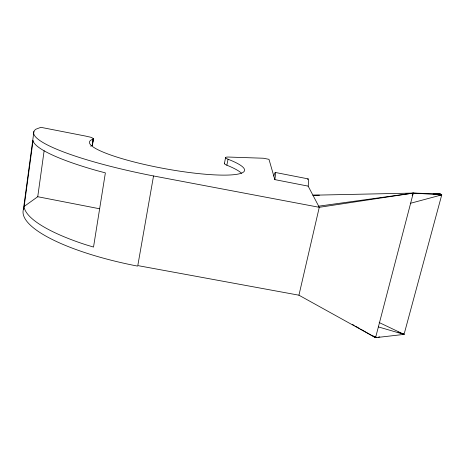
<?xml version="1.0" encoding="UTF-8"?>
<svg xmlns="http://www.w3.org/2000/svg" width="465" height="465" viewBox="0 0 465 465"><rect width="100%" height="100%" fill="white"/><g stroke="black" fill="none" stroke-linecap="round" stroke-linejoin="round"><path stroke-width="0.7" d="M24.151 206.454L24.122 207.175A132.066 33.928 9.9 0 0 85.514 244.648L93.523 247.066L105.375 172.87L97.127 170.678A134.821 22.646 10.4 0 1 33.056 141.04L33.05 140.552L24.151 206.454L37.741 196.724L44.134 150.712M319.455 195.19L312.916 195.207L413.275 193.085L440.309 193.876L441.75 194.881L404.056 334.393L375.569 337.671L375.743 336.276M23.453 209.169L33.933 131.496M90.669 146.179A78.661 13.316 10.4 0 1 92.221 145.493L93.203 139.111C92.907 136.913 88.001 136.954 86.019 136.164L40.873 127.329L35.968 129.177A135.106 21.46 10.4 0 0 153.531 175.962L319.269 207.309L413.275 193.085L441.75 194.881L410.333 203.327M93.326 138.547L92.221 145.493M92.43 145.324L93.453 138.762M153.531 175.962L137.803 265.596L298.937 295.199L375.569 337.671L376.97 337.404M224.397 163.546L225.566 157.623M241.492 173.242A78.661 13.316 10.4 0 0 226.856 165.215L228.048 159.233A11.677 1.726 11.3 0 1 228.257 157.042L263.376 158.234L268.979 159.326L274.827 179.612L308.156 186.134L319.269 207.309L298.937 295.199M360.526 329.046L375.569 337.671L413.275 193.085L318.67 206.175M412.188 195.736L413.275 193.085M378.371 337.137L379.777 336.875M438.925 195.271L441.75 194.881M433.124 194.074L440.309 193.876M275.286 172.451L308.103 178.874M37.741 196.724L99.65 208.785M378.365 326.912L404.056 334.393L402.783 333.719M397.999 332.045L404.056 334.393L379.178 322.536M352.383 324.378L354.266 325.454M355.516 326.174L359.276 328.331M373.244 335.928L375.569 337.671M273.804 176.072A12.096 1.029 -78.7 0 1 274.827 179.612M228.048 159.233A78.823 12.619 10.4 0 1 180.74 171.318A78.823 12.619 10.4 0 1 93.203 139.111M226.856 165.215A11.66 1.825 11.3 0 1 224.746 163.192M307.464 179.432A12.09 1.61 -78.6 0 1 308.156 186.134M137.564 266.102A131.793 35.485 9.8 0 1 23.93 207.983"/></g></svg>
